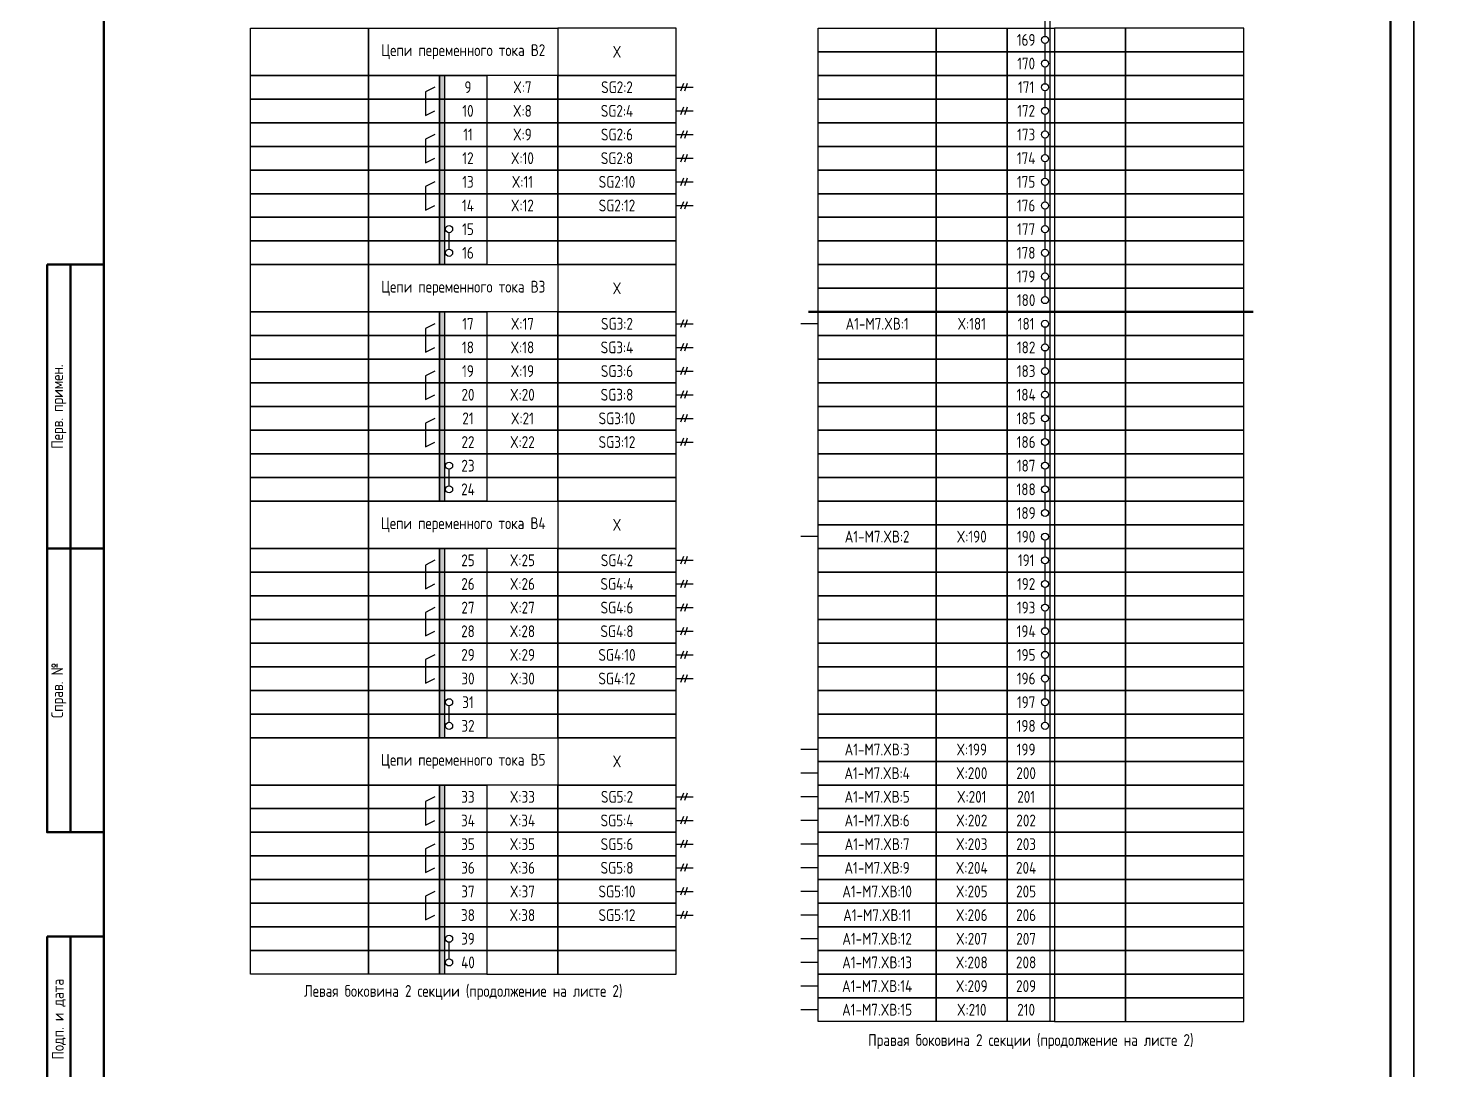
# Model space of a CAD drawing. Header units: millimetres. Extents: x -1315 to 7958, y -96 to 618.
# Drawn here: x 5884 to 6181, y 121.8 to 342.1 of the extents above; entities that cross this region are included whole.
import ezdxf

# ---------------------------------------------------------------- set-up
doc = ezdxf.new("R2010")
doc.units = ezdxf.units.MM
doc.styles.add('Gost_type_A', font='GOST_A.TTF')

# ---------------------------------------------------------------- blocks, each defined once
blk = doc.blocks.new('Штамп левый верхний')
at = {"lineweight": 50}
for points in [[(-12, 0), (-7, 0), (-7, -60), (-12, -60)], [(-7, 0), (0, 0), (0, -60), (-7, -60)], [(-12, -60), (-7, -60), (-7, -120), (-12, -120)], [(-7, -60), (0, -60), (0, -120), (-7, -120)]]:
    blk.add_lwpolyline(points, close=True, dxfattribs=at)
at = {"char_height": 2.5, "width": 60, "attachment_point": 5, "rotation": 90, "style": 'Gost_type_A'}
for s, insert in [('Перв. примен.', (-9.5, -30)), ('Справ. №', (-9.5, -90))]:
    blk.add_mtext(s, dxfattribs=dict(at, insert=insert))
blk = doc.blocks.new('Штамп левый нижний')
at = {"lineweight": 50}
for points in [[(-12, 145), (-7, 145), (-7, 110), (-12, 110)], [(-7, 145), (0, 145), (0, 110), (-7, 110)], [(-12, 110), (-7, 110), (-7, 85), (-12, 85)], [(-7, 110), (0, 110), (0, 85), (-7, 85)], [(-12, 85), (-7, 85), (-7, 60), (-12, 60)], [(-7, 85), (0, 85), (0, 60), (-7, 60)], [(-12, 60), (-7, 60), (-7, 25), (-12, 25)], [(-7, 60), (0, 60), (0, 25), (-7, 25)], [(-12, 25), (-7, 25), (-7, 0), (-12, 0)], [(-7, 25), (0, 25), (0, 0), (-7, 0)]]:
    blk.add_lwpolyline(points, close=True, dxfattribs=at)
at = {"char_height": 2.5, "attachment_point": 5, "rotation": 90, "style": 'Gost_type_A'}
for s, insert, width in [('Подп. и дата', (-9.5, 127.5), 35), ('Инв. № дубл.', (-9.5, 97.5), 25), ('Взам. инв. №', (-9.5, 72.5), 25), ('Подп. и дата', (-9.5, 42.5), 35), ('Инв. N подл.', (-9.5, 12.5), 25)]:
    blk.add_mtext(s, dxfattribs=dict(at, insert=insert, width=width))

msp = doc.modelspace()

# ---------------------------------------------------------------- hatches: boundary and pattern name
h = msp.add_hatch(color=256)
h.dxf.hatch_style = 1
h.paths.add_polyline_path([(5972, 332.07), (5971, 332.07), (5971, 292.07), (5972, 292.07)])
h = msp.add_hatch(color=256)
h.dxf.hatch_style = 1
h.paths.add_polyline_path([(5972, 282.07), (5971, 282.07), (5971, 242.07), (5972, 242.07)])
h = msp.add_hatch(color=256)
h.dxf.hatch_style = 1
h.paths.add_polyline_path([(5972, 232.07), (5971, 232.07), (5971, 192.07), (5972, 192.07)])
h = msp.add_hatch(color=256)
h.dxf.hatch_style = 1
h.paths.add_polyline_path([(5972, 182.07), (5971, 182.07), (5971, 142.07), (5972, 142.07)])

# ---------------------------------------------------------------- linework, layer by layer
for p, q in [((6100, 382.07), (6100, 132.07)), ((6099, 340.32), (6099, 343.82)), ((6099, 335.32), (6099, 338.82)), ((6099, 330.32), (6099, 333.82)), ((6022.54, 330.38), (6021.96, 328.76)), ((6023.33, 330.38), (6022.75, 328.76)), ((6021, 329.57), (6024.62, 329.57)), ((6099, 325.32), (6099, 328.82)), ((6021, 324.57), (6024.62, 324.57)), ((6022.54, 325.38), (6021.96, 323.76)), ((6023.33, 325.38), (6022.75, 323.76)), ((6099, 320.32), (6099, 323.82)), ((6021, 319.57), (6024.62, 319.57)), ((6022.54, 320.38), (6021.96, 318.76)), ((6023.33, 320.38), (6022.75, 318.76)), ((6099, 315.32), (6099, 318.82)), ((6022.54, 315.38), (6021.96, 313.76)), ((6023.33, 315.38), (6022.75, 313.76)), ((6021, 314.57), (6024.62, 314.57)), ((6099, 310.32), (6099, 313.82)), ((6021, 309.57), (6024.62, 309.57)), ((6022.54, 310.38), (6021.96, 308.76)), ((6023.33, 310.38), (6022.75, 308.76)), ((6099, 305.32), (6099, 308.82)), ((6021, 304.57), (6024.62, 304.57)), ((6022.54, 305.38), (6021.96, 303.76)), ((6023.33, 305.38), (6022.75, 303.76)), ((6099, 300.32), (6099, 303.82)), ((5973, 295.32), (5973, 298.82)), ((6099, 295.32), (6099, 298.82)), ((6099, 290.32), (6099, 293.82)), ((6099, 285.32), (6099, 288.82)), ((6021, 279.57), (6024.62, 279.57)), ((6022.54, 280.38), (6021.96, 278.76)), ((6023.33, 280.38), (6022.75, 278.76)), ((6051, 279.57), (6047.38, 279.57)), ((6099, 275.32), (6099, 278.82)), ((6021, 274.57), (6024.62, 274.57)), ((6022.54, 275.38), (6021.96, 273.76)), ((6023.33, 275.38), (6022.75, 273.76)), ((6099, 270.32), (6099, 273.82)), ((6022.54, 270.38), (6021.96, 268.76)), ((6023.33, 270.38), (6022.75, 268.76)), ((6021, 269.57), (6024.62, 269.57)), ((6099, 265.32), (6099, 268.82)), ((6021, 264.57), (6024.62, 264.57)), ((6022.54, 265.38), (6021.96, 263.76)), ((6023.33, 265.38), (6022.75, 263.76)), ((6099, 260.32), (6099, 263.82)), ((6021, 259.57), (6024.62, 259.57)), ((6022.54, 260.38), (6021.96, 258.76)), ((6023.33, 260.38), (6022.75, 258.76)), ((6099, 255.32), (6099, 258.82)), ((6021, 254.57), (6024.62, 254.57)), ((6022.54, 255.38), (6021.96, 253.76)), ((6023.33, 255.38), (6022.75, 253.76)), ((6099, 250.32), (6099, 253.82)), ((5973, 245.32), (5973, 248.82)), ((6099, 245.32), (6099, 248.82)), ((6099, 240.32), (6099, 243.82)), ((6051, 234.57), (6047.38, 234.57)), ((6099, 230.32), (6099, 233.82)), ((6021, 229.57), (6024.62, 229.57)), ((6022.54, 230.38), (6021.96, 228.76)), ((6023.33, 230.38), (6022.75, 228.76)), ((6099, 225.32), (6099, 228.82)), ((6021, 224.57), (6024.62, 224.57)), ((6022.54, 225.38), (6021.96, 223.76)), ((6023.33, 225.38), (6022.75, 223.76)), ((6099, 220.32), (6099, 223.82)), ((6022.54, 220.38), (6021.96, 218.76)), ((6023.33, 220.38), (6022.75, 218.76)), ((6021, 219.57), (6024.62, 219.57)), ((6099, 215.32), (6099, 218.82)), ((6021, 214.57), (6024.62, 214.57)), ((6022.54, 215.38), (6021.96, 213.76)), ((6023.33, 215.38), (6022.75, 213.76)), ((6099, 210.32), (6099, 213.82)), ((6021, 209.57), (6024.62, 209.57)), ((6022.54, 210.38), (6021.96, 208.76)), ((6023.33, 210.38), (6022.75, 208.76)), ((6099, 205.32), (6099, 208.82)), ((6022.54, 205.38), (6021.96, 203.76)), ((6023.33, 205.38), (6022.75, 203.76)), ((6021, 204.57), (6024.62, 204.57)), ((6099, 200.32), (6099, 203.82)), ((5973, 195.32), (5973, 198.82)), ((6099, 195.32), (6099, 198.82)), ((6051, 189.57), (6047.38, 189.57)), ((6051, 184.57), (6047.38, 184.57)), ((6021, 179.57), (6024.62, 179.57)), ((6022.54, 180.38), (6021.96, 178.76)), ((6023.33, 180.38), (6022.75, 178.76)), ((6051, 179.57), (6047.38, 179.57)), ((6022.54, 175.38), (6021.96, 173.76)), ((6023.33, 175.38), (6022.75, 173.76)), ((6021, 174.57), (6024.62, 174.57)), ((6051, 174.57), (6047.38, 174.57)), ((6021, 169.57), (6024.62, 169.57)), ((6022.54, 170.38), (6021.96, 168.76)), ((6023.33, 170.38), (6022.75, 168.76)), ((6051, 169.57), (6047.38, 169.57)), ((6021, 164.57), (6024.62, 164.57)), ((6022.54, 165.38), (6021.96, 163.76)), ((6023.33, 165.38), (6022.75, 163.76)), ((6051, 164.57), (6047.38, 164.57)), ((6022.54, 160.38), (6021.96, 158.76)), ((6023.33, 160.38), (6022.75, 158.76)), ((6021, 159.57), (6024.62, 159.57)), ((6051, 159.57), (6047.38, 159.57)), ((6021, 154.57), (6024.62, 154.57)), ((6022.54, 155.38), (6021.96, 153.76)), ((6023.33, 155.38), (6022.75, 153.76)), ((6051, 154.57), (6047.38, 154.57)), ((5973, 145.32), (5973, 148.82)), ((6051, 149.57), (6047.38, 149.57)), ((6051, 144.57), (6047.38, 144.57)), ((6051, 139.57), (6047.38, 139.57)), ((6051, 134.57), (6047.38, 134.57))]:
    msp.add_line(p, q)
at = {"lineweight": 50}
msp.add_line((6049, 282.07), (6143, 282.07), dxfattribs=at)
for points in [[(6177, 420.07), (6177, 0.07), (5880, 0.07), (5880, 420.07)], [(6474, 420.07), (6474, 0.07), (6177, 0.07), (6177, 420.07)], [(5931, 342.07), (5956, 342.07), (5956, 332.07), (5931, 332.07)], [(5956, 342.07), (5996, 342.07), (5996, 332.07), (5956, 332.07)], [(6021, 342.07), (5996, 342.07), (5996, 332.07), (6021, 332.07)], [(6051, 342.07), (6076, 342.07), (6076, 337.07), (6051, 337.07)], [(6076, 342.07), (6091, 342.07), (6091, 337.07), (6076, 337.07)], [(6091, 342.07), (6101, 342.07), (6101, 337.07), (6091, 337.07)], [(6116, 342.07), (6101, 342.07), (6101, 337.07), (6116, 337.07)], [(6141, 342.07), (6116, 342.07), (6116, 337.07), (6141, 337.07)], [(6051, 337.07), (6076, 337.07), (6076, 332.07), (6051, 332.07)], [(6076, 337.07), (6091, 337.07), (6091, 332.07), (6076, 332.07)], [(6091, 337.07), (6101, 337.07), (6101, 332.07), (6091, 332.07)], [(6116, 337.07), (6101, 337.07), (6101, 332.07), (6116, 332.07)], [(6141, 337.07), (6116, 337.07), (6116, 332.07), (6141, 332.07)], [(5931, 332.07), (5956, 332.07), (5956, 327.07), (5931, 327.07)], [(5956, 332.07), (5971, 332.07), (5971, 327.07), (5956, 327.07)], [(5971, 332.07), (5981, 332.07), (5981, 327.07), (5971, 327.07)], [(5996, 332.07), (5981, 332.07), (5981, 327.07), (5996, 327.07)], [(6021, 332.07), (5996, 332.07), (5996, 327.07), (6021, 327.07)], [(6051, 332.07), (6076, 332.07), (6076, 327.07), (6051, 327.07)], [(6076, 332.07), (6091, 332.07), (6091, 327.07), (6076, 327.07)], [(6091, 332.07), (6101, 332.07), (6101, 327.07), (6091, 327.07)], [(6116, 332.07), (6101, 332.07), (6101, 327.07), (6116, 327.07)], [(6141, 332.07), (6116, 332.07), (6116, 327.07), (6141, 327.07)], [(5931, 327.07), (5956, 327.07), (5956, 322.07), (5931, 322.07)], [(5956, 327.07), (5971, 327.07), (5971, 322.07), (5956, 322.07)], [(5971, 327.07), (5981, 327.07), (5981, 322.07), (5971, 322.07)], [(5996, 327.07), (5981, 327.07), (5981, 322.07), (5996, 322.07)], [(6021, 327.07), (5996, 327.07), (5996, 322.07), (6021, 322.07)], [(6051, 327.07), (6076, 327.07), (6076, 322.07), (6051, 322.07)], [(6076, 327.07), (6091, 327.07), (6091, 322.07), (6076, 322.07)], [(6091, 327.07), (6101, 327.07), (6101, 322.07), (6091, 322.07)], [(6116, 327.07), (6101, 327.07), (6101, 322.07), (6116, 322.07)], [(6141, 327.07), (6116, 327.07), (6116, 322.07), (6141, 322.07)], [(5931, 322.07), (5956, 322.07), (5956, 317.07), (5931, 317.07)], [(5956, 322.07), (5971, 322.07), (5971, 317.07), (5956, 317.07)], [(5971, 322.07), (5981, 322.07), (5981, 317.07), (5971, 317.07)], [(5996, 322.07), (5981, 322.07), (5981, 317.07), (5996, 317.07)], [(6021, 322.07), (5996, 322.07), (5996, 317.07), (6021, 317.07)], [(6051, 322.07), (6076, 322.07), (6076, 317.07), (6051, 317.07)], [(6076, 322.07), (6091, 322.07), (6091, 317.07), (6076, 317.07)], [(6091, 322.07), (6101, 322.07), (6101, 317.07), (6091, 317.07)], [(6116, 322.07), (6101, 322.07), (6101, 317.07), (6116, 317.07)], [(6141, 322.07), (6116, 322.07), (6116, 317.07), (6141, 317.07)], [(5931, 317.07), (5956, 317.07), (5956, 312.07), (5931, 312.07)], [(5956, 317.07), (5971, 317.07), (5971, 312.07), (5956, 312.07)], [(5971, 317.07), (5981, 317.07), (5981, 312.07), (5971, 312.07)], [(5996, 317.07), (5981, 317.07), (5981, 312.07), (5996, 312.07)], [(6021, 317.07), (5996, 317.07), (5996, 312.07), (6021, 312.07)], [(6051, 317.07), (6076, 317.07), (6076, 312.07), (6051, 312.07)], [(6076, 317.07), (6091, 317.07), (6091, 312.07), (6076, 312.07)], [(6091, 317.07), (6101, 317.07), (6101, 312.07), (6091, 312.07)], [(6116, 317.07), (6101, 317.07), (6101, 312.07), (6116, 312.07)], [(6141, 317.07), (6116, 317.07), (6116, 312.07), (6141, 312.07)], [(5931, 312.07), (5956, 312.07), (5956, 307.07), (5931, 307.07)], [(5956, 312.07), (5971, 312.07), (5971, 307.07), (5956, 307.07)], [(5971, 312.07), (5981, 312.07), (5981, 307.07), (5971, 307.07)], [(5996, 312.07), (5981, 312.07), (5981, 307.07), (5996, 307.07)], [(6021, 312.07), (5996, 312.07), (5996, 307.07), (6021, 307.07)], [(6051, 312.07), (6076, 312.07), (6076, 307.07), (6051, 307.07)], [(6076, 312.07), (6091, 312.07), (6091, 307.07), (6076, 307.07)], [(6091, 312.07), (6101, 312.07), (6101, 307.07), (6091, 307.07)], [(6116, 312.07), (6101, 312.07), (6101, 307.07), (6116, 307.07)], [(6141, 312.07), (6116, 312.07), (6116, 307.07), (6141, 307.07)], [(5931, 307.07), (5956, 307.07), (5956, 302.07), (5931, 302.07)], [(5956, 307.07), (5971, 307.07), (5971, 302.07), (5956, 302.07)], [(5971, 307.07), (5981, 307.07), (5981, 302.07), (5971, 302.07)], [(5996, 307.07), (5981, 307.07), (5981, 302.07), (5996, 302.07)], [(6021, 307.07), (5996, 307.07), (5996, 302.07), (6021, 302.07)], [(6051, 307.07), (6076, 307.07), (6076, 302.07), (6051, 302.07)], [(6076, 307.07), (6091, 307.07), (6091, 302.07), (6076, 302.07)], [(6091, 307.07), (6101, 307.07), (6101, 302.07), (6091, 302.07)], [(6116, 307.07), (6101, 307.07), (6101, 302.07), (6116, 302.07)], [(6141, 307.07), (6116, 307.07), (6116, 302.07), (6141, 302.07)], [(5931, 302.07), (5956, 302.07), (5956, 297.07), (5931, 297.07)], [(5956, 302.07), (5971, 302.07), (5971, 297.07), (5956, 297.07)], [(5971, 302.07), (5981, 302.07), (5981, 297.07), (5971, 297.07)], [(5996, 302.07), (5981, 302.07), (5981, 297.07), (5996, 297.07)], [(6021, 302.07), (5996, 302.07), (5996, 297.07), (6021, 297.07)], [(6051, 302.07), (6076, 302.07), (6076, 297.07), (6051, 297.07)], [(6076, 302.07), (6091, 302.07), (6091, 297.07), (6076, 297.07)], [(6091, 302.07), (6101, 302.07), (6101, 297.07), (6091, 297.07)], [(6116, 302.07), (6101, 302.07), (6101, 297.07), (6116, 297.07)], [(6141, 302.07), (6116, 302.07), (6116, 297.07), (6141, 297.07)], [(5931, 297.07), (5956, 297.07), (5956, 292.07), (5931, 292.07)], [(5956, 297.07), (5971, 297.07), (5971, 292.07), (5956, 292.07)], [(5971, 297.07), (5981, 297.07), (5981, 292.07), (5971, 292.07)], [(5996, 297.07), (5981, 297.07), (5981, 292.07), (5996, 292.07)], [(6021, 297.07), (5996, 297.07), (5996, 292.07), (6021, 292.07)], [(6051, 297.07), (6076, 297.07), (6076, 292.07), (6051, 292.07)], [(6076, 297.07), (6091, 297.07), (6091, 292.07), (6076, 292.07)], [(6091, 297.07), (6101, 297.07), (6101, 292.07), (6091, 292.07)], [(6116, 297.07), (6101, 297.07), (6101, 292.07), (6116, 292.07)], [(6141, 297.07), (6116, 297.07), (6116, 292.07), (6141, 292.07)], [(5931, 292.07), (5956, 292.07), (5956, 282.07), (5931, 282.07)], [(5956, 292.07), (5996, 292.07), (5996, 282.07), (5956, 282.07)], [(6021, 292.07), (5996, 292.07), (5996, 282.07), (6021, 282.07)], [(6051, 292.07), (6076, 292.07), (6076, 287.07), (6051, 287.07)], [(6076, 292.07), (6091, 292.07), (6091, 287.07), (6076, 287.07)], [(6091, 292.07), (6101, 292.07), (6101, 287.07), (6091, 287.07)], [(6116, 292.07), (6101, 292.07), (6101, 287.07), (6116, 287.07)], [(6141, 292.07), (6116, 292.07), (6116, 287.07), (6141, 287.07)], [(6051, 287.07), (6076, 287.07), (6076, 282.07), (6051, 282.07)], [(6076, 287.07), (6091, 287.07), (6091, 282.07), (6076, 282.07)], [(6091, 287.07), (6101, 287.07), (6101, 282.07), (6091, 282.07)], [(6116, 287.07), (6101, 287.07), (6101, 282.07), (6116, 282.07)], [(6141, 287.07), (6116, 287.07), (6116, 282.07), (6141, 282.07)], [(5931, 282.07), (5956, 282.07), (5956, 277.07), (5931, 277.07)], [(5956, 282.07), (5971, 282.07), (5971, 277.07), (5956, 277.07)], [(5971, 282.07), (5981, 282.07), (5981, 277.07), (5971, 277.07)], [(5996, 282.07), (5981, 282.07), (5981, 277.07), (5996, 277.07)], [(6021, 282.07), (5996, 282.07), (5996, 277.07), (6021, 277.07)], [(6051, 282.07), (6076, 282.07), (6076, 277.07), (6051, 277.07)], [(6076, 282.07), (6091, 282.07), (6091, 277.07), (6076, 277.07)], [(6091, 282.07), (6101, 282.07), (6101, 277.07), (6091, 277.07)], [(6116, 282.07), (6101, 282.07), (6101, 277.07), (6116, 277.07)], [(6141, 282.07), (6116, 282.07), (6116, 277.07), (6141, 277.07)], [(5931, 277.07), (5956, 277.07), (5956, 272.07), (5931, 272.07)], [(5956, 277.07), (5971, 277.07), (5971, 272.07), (5956, 272.07)], [(5971, 277.07), (5981, 277.07), (5981, 272.07), (5971, 272.07)], [(5996, 277.07), (5981, 277.07), (5981, 272.07), (5996, 272.07)], [(6021, 277.07), (5996, 277.07), (5996, 272.07), (6021, 272.07)], [(6051, 277.07), (6076, 277.07), (6076, 272.07), (6051, 272.07)], [(6076, 277.07), (6091, 277.07), (6091, 272.07), (6076, 272.07)], [(6091, 277.07), (6101, 277.07), (6101, 272.07), (6091, 272.07)], [(6116, 277.07), (6101, 277.07), (6101, 272.07), (6116, 272.07)], [(6141, 277.07), (6116, 277.07), (6116, 272.07), (6141, 272.07)], [(5931, 272.07), (5956, 272.07), (5956, 267.07), (5931, 267.07)], [(5956, 272.07), (5971, 272.07), (5971, 267.07), (5956, 267.07)], [(5971, 272.07), (5981, 272.07), (5981, 267.07), (5971, 267.07)], [(5996, 272.07), (5981, 272.07), (5981, 267.07), (5996, 267.07)], [(6021, 272.07), (5996, 272.07), (5996, 267.07), (6021, 267.07)], [(6051, 272.07), (6076, 272.07), (6076, 267.07), (6051, 267.07)], [(6076, 272.07), (6091, 272.07), (6091, 267.07), (6076, 267.07)], [(6091, 272.07), (6101, 272.07), (6101, 267.07), (6091, 267.07)], [(6116, 272.07), (6101, 272.07), (6101, 267.07), (6116, 267.07)], [(6141, 272.07), (6116, 272.07), (6116, 267.07), (6141, 267.07)], [(5931, 267.07), (5956, 267.07), (5956, 262.07), (5931, 262.07)], [(5956, 267.07), (5971, 267.07), (5971, 262.07), (5956, 262.07)], [(5971, 267.07), (5981, 267.07), (5981, 262.07), (5971, 262.07)], [(5996, 267.07), (5981, 267.07), (5981, 262.07), (5996, 262.07)], [(6021, 267.07), (5996, 267.07), (5996, 262.07), (6021, 262.07)], [(6051, 267.07), (6076, 267.07), (6076, 262.07), (6051, 262.07)], [(6076, 267.07), (6091, 267.07), (6091, 262.07), (6076, 262.07)], [(6091, 267.07), (6101, 267.07), (6101, 262.07), (6091, 262.07)], [(6116, 267.07), (6101, 267.07), (6101, 262.07), (6116, 262.07)], [(6141, 267.07), (6116, 267.07), (6116, 262.07), (6141, 262.07)], [(5931, 262.07), (5956, 262.07), (5956, 257.07), (5931, 257.07)], [(5956, 262.07), (5971, 262.07), (5971, 257.07), (5956, 257.07)], [(5971, 262.07), (5981, 262.07), (5981, 257.07), (5971, 257.07)], [(5996, 262.07), (5981, 262.07), (5981, 257.07), (5996, 257.07)], [(6021, 262.07), (5996, 262.07), (5996, 257.07), (6021, 257.07)], [(6051, 262.07), (6076, 262.07), (6076, 257.07), (6051, 257.07)], [(6076, 262.07), (6091, 262.07), (6091, 257.07), (6076, 257.07)], [(6091, 262.07), (6101, 262.07), (6101, 257.07), (6091, 257.07)], [(6116, 262.07), (6101, 262.07), (6101, 257.07), (6116, 257.07)], [(6141, 262.07), (6116, 262.07), (6116, 257.07), (6141, 257.07)], [(5931, 257.07), (5956, 257.07), (5956, 252.07), (5931, 252.07)], [(5956, 257.07), (5971, 257.07), (5971, 252.07), (5956, 252.07)], [(5971, 257.07), (5981, 257.07), (5981, 252.07), (5971, 252.07)], [(5996, 257.07), (5981, 257.07), (5981, 252.07), (5996, 252.07)], [(6021, 257.07), (5996, 257.07), (5996, 252.07), (6021, 252.07)], [(6051, 257.07), (6076, 257.07), (6076, 252.07), (6051, 252.07)], [(6076, 257.07), (6091, 257.07), (6091, 252.07), (6076, 252.07)], [(6091, 257.07), (6101, 257.07), (6101, 252.07), (6091, 252.07)], [(6116, 257.07), (6101, 257.07), (6101, 252.07), (6116, 252.07)], [(6141, 257.07), (6116, 257.07), (6116, 252.07), (6141, 252.07)], [(5931, 252.07), (5956, 252.07), (5956, 247.07), (5931, 247.07)], [(5956, 252.07), (5971, 252.07), (5971, 247.07), (5956, 247.07)], [(5971, 252.07), (5981, 252.07), (5981, 247.07), (5971, 247.07)], [(5996, 252.07), (5981, 252.07), (5981, 247.07), (5996, 247.07)], [(6021, 252.07), (5996, 252.07), (5996, 247.07), (6021, 247.07)], [(6051, 252.07), (6076, 252.07), (6076, 247.07), (6051, 247.07)], [(6076, 252.07), (6091, 252.07), (6091, 247.07), (6076, 247.07)], [(6091, 252.07), (6101, 252.07), (6101, 247.07), (6091, 247.07)], [(6116, 252.07), (6101, 252.07), (6101, 247.07), (6116, 247.07)], [(6141, 252.07), (6116, 252.07), (6116, 247.07), (6141, 247.07)], [(5931, 247.07), (5956, 247.07), (5956, 242.07), (5931, 242.07)], [(5956, 247.07), (5971, 247.07), (5971, 242.07), (5956, 242.07)], [(5971, 247.07), (5981, 247.07), (5981, 242.07), (5971, 242.07)], [(5996, 247.07), (5981, 247.07), (5981, 242.07), (5996, 242.07)], [(6021, 247.07), (5996, 247.07), (5996, 242.07), (6021, 242.07)], [(6051, 247.07), (6076, 247.07), (6076, 242.07), (6051, 242.07)], [(6076, 247.07), (6091, 247.07), (6091, 242.07), (6076, 242.07)], [(6091, 247.07), (6101, 247.07), (6101, 242.07), (6091, 242.07)], [(6116, 247.07), (6101, 247.07), (6101, 242.07), (6116, 242.07)], [(6141, 247.07), (6116, 247.07), (6116, 242.07), (6141, 242.07)], [(5931, 242.07), (5956, 242.07), (5956, 232.07), (5931, 232.07)], [(5956, 242.07), (5996, 242.07), (5996, 232.07), (5956, 232.07)], [(6021, 242.07), (5996, 242.07), (5996, 232.07), (6021, 232.07)], [(6051, 242.07), (6076, 242.07), (6076, 237.07), (6051, 237.07)], [(6076, 242.07), (6091, 242.07), (6091, 237.07), (6076, 237.07)], [(6091, 242.07), (6101, 242.07), (6101, 237.07), (6091, 237.07)], [(6116, 242.07), (6101, 242.07), (6101, 237.07), (6116, 237.07)], [(6141, 242.07), (6116, 242.07), (6116, 237.07), (6141, 237.07)], [(6051, 237.07), (6076, 237.07), (6076, 232.07), (6051, 232.07)], [(6076, 237.07), (6091, 237.07), (6091, 232.07), (6076, 232.07)], [(6091, 237.07), (6101, 237.07), (6101, 232.07), (6091, 232.07)], [(6116, 237.07), (6101, 237.07), (6101, 232.07), (6116, 232.07)], [(6141, 237.07), (6116, 237.07), (6116, 232.07), (6141, 232.07)], [(5931, 232.07), (5956, 232.07), (5956, 227.07), (5931, 227.07)], [(5956, 232.07), (5971, 232.07), (5971, 227.07), (5956, 227.07)], [(5971, 232.07), (5981, 232.07), (5981, 227.07), (5971, 227.07)], [(5996, 232.07), (5981, 232.07), (5981, 227.07), (5996, 227.07)], [(6021, 232.07), (5996, 232.07), (5996, 227.07), (6021, 227.07)], [(6051, 232.07), (6076, 232.07), (6076, 227.07), (6051, 227.07)], [(6076, 232.07), (6091, 232.07), (6091, 227.07), (6076, 227.07)], [(6091, 232.07), (6101, 232.07), (6101, 227.07), (6091, 227.07)], [(6116, 232.07), (6101, 232.07), (6101, 227.07), (6116, 227.07)], [(6141, 232.07), (6116, 232.07), (6116, 227.07), (6141, 227.07)], [(5931, 227.07), (5956, 227.07), (5956, 222.07), (5931, 222.07)], [(5956, 227.07), (5971, 227.07), (5971, 222.07), (5956, 222.07)], [(5971, 227.07), (5981, 227.07), (5981, 222.07), (5971, 222.07)], [(5996, 227.07), (5981, 227.07), (5981, 222.07), (5996, 222.07)], [(6021, 227.07), (5996, 227.07), (5996, 222.07), (6021, 222.07)], [(6051, 227.07), (6076, 227.07), (6076, 222.07), (6051, 222.07)], [(6076, 227.07), (6091, 227.07), (6091, 222.07), (6076, 222.07)], [(6091, 227.07), (6101, 227.07), (6101, 222.07), (6091, 222.07)], [(6116, 227.07), (6101, 227.07), (6101, 222.07), (6116, 222.07)], [(6141, 227.07), (6116, 227.07), (6116, 222.07), (6141, 222.07)], [(5931, 222.07), (5956, 222.07), (5956, 217.07), (5931, 217.07)], [(5956, 222.07), (5971, 222.07), (5971, 217.07), (5956, 217.07)], [(5971, 222.07), (5981, 222.07), (5981, 217.07), (5971, 217.07)], [(5996, 222.07), (5981, 222.07), (5981, 217.07), (5996, 217.07)], [(6021, 222.07), (5996, 222.07), (5996, 217.07), (6021, 217.07)], [(6051, 222.07), (6076, 222.07), (6076, 217.07), (6051, 217.07)], [(6076, 222.07), (6091, 222.07), (6091, 217.07), (6076, 217.07)], [(6091, 222.07), (6101, 222.07), (6101, 217.07), (6091, 217.07)], [(6116, 222.07), (6101, 222.07), (6101, 217.07), (6116, 217.07)], [(6141, 222.07), (6116, 222.07), (6116, 217.07), (6141, 217.07)], [(5931, 217.07), (5956, 217.07), (5956, 212.07), (5931, 212.07)], [(5956, 217.07), (5971, 217.07), (5971, 212.07), (5956, 212.07)], [(5971, 217.07), (5981, 217.07), (5981, 212.07), (5971, 212.07)], [(5996, 217.07), (5981, 217.07), (5981, 212.07), (5996, 212.07)], [(6021, 217.07), (5996, 217.07), (5996, 212.07), (6021, 212.07)], [(6051, 217.07), (6076, 217.07), (6076, 212.07), (6051, 212.07)], [(6076, 217.07), (6091, 217.07), (6091, 212.07), (6076, 212.07)], [(6091, 217.07), (6101, 217.07), (6101, 212.07), (6091, 212.07)], [(6116, 217.07), (6101, 217.07), (6101, 212.07), (6116, 212.07)], [(6141, 217.07), (6116, 217.07), (6116, 212.07), (6141, 212.07)], [(5931, 212.07), (5956, 212.07), (5956, 207.07), (5931, 207.07)], [(5956, 212.07), (5971, 212.07), (5971, 207.07), (5956, 207.07)], [(5971, 212.07), (5981, 212.07), (5981, 207.07), (5971, 207.07)], [(5996, 212.07), (5981, 212.07), (5981, 207.07), (5996, 207.07)], [(6021, 212.07), (5996, 212.07), (5996, 207.07), (6021, 207.07)], [(6051, 212.07), (6076, 212.07), (6076, 207.07), (6051, 207.07)], [(6076, 212.07), (6091, 212.07), (6091, 207.07), (6076, 207.07)], [(6091, 212.07), (6101, 212.07), (6101, 207.07), (6091, 207.07)], [(6116, 212.07), (6101, 212.07), (6101, 207.07), (6116, 207.07)], [(6141, 212.07), (6116, 212.07), (6116, 207.07), (6141, 207.07)], [(5931, 207.07), (5956, 207.07), (5956, 202.07), (5931, 202.07)], [(5956, 207.07), (5971, 207.07), (5971, 202.07), (5956, 202.07)], [(5971, 207.07), (5981, 207.07), (5981, 202.07), (5971, 202.07)], [(5996, 207.07), (5981, 207.07), (5981, 202.07), (5996, 202.07)], [(6021, 207.07), (5996, 207.07), (5996, 202.07), (6021, 202.07)], [(6051, 207.07), (6076, 207.07), (6076, 202.07), (6051, 202.07)], [(6076, 207.07), (6091, 207.07), (6091, 202.07), (6076, 202.07)], [(6091, 207.07), (6101, 207.07), (6101, 202.07), (6091, 202.07)], [(6116, 207.07), (6101, 207.07), (6101, 202.07), (6116, 202.07)], [(6141, 207.07), (6116, 207.07), (6116, 202.07), (6141, 202.07)], [(5931, 202.07), (5956, 202.07), (5956, 197.07), (5931, 197.07)], [(5956, 202.07), (5971, 202.07), (5971, 197.07), (5956, 197.07)], [(5971, 202.07), (5981, 202.07), (5981, 197.07), (5971, 197.07)], [(5996, 202.07), (5981, 202.07), (5981, 197.07), (5996, 197.07)], [(6021, 202.07), (5996, 202.07), (5996, 197.07), (6021, 197.07)], [(6051, 202.07), (6076, 202.07), (6076, 197.07), (6051, 197.07)], [(6076, 202.07), (6091, 202.07), (6091, 197.07), (6076, 197.07)], [(6091, 202.07), (6101, 202.07), (6101, 197.07), (6091, 197.07)], [(6116, 202.07), (6101, 202.07), (6101, 197.07), (6116, 197.07)], [(6141, 202.07), (6116, 202.07), (6116, 197.07), (6141, 197.07)], [(5931, 197.07), (5956, 197.07), (5956, 192.07), (5931, 192.07)], [(5956, 197.07), (5971, 197.07), (5971, 192.07), (5956, 192.07)], [(5971, 197.07), (5981, 197.07), (5981, 192.07), (5971, 192.07)], [(5996, 197.07), (5981, 197.07), (5981, 192.07), (5996, 192.07)], [(6021, 197.07), (5996, 197.07), (5996, 192.07), (6021, 192.07)], [(6051, 197.07), (6076, 197.07), (6076, 192.07), (6051, 192.07)], [(6076, 197.07), (6091, 197.07), (6091, 192.07), (6076, 192.07)], [(6091, 197.07), (6101, 197.07), (6101, 192.07), (6091, 192.07)], [(6116, 197.07), (6101, 197.07), (6101, 192.07), (6116, 192.07)], [(6141, 197.07), (6116, 197.07), (6116, 192.07), (6141, 192.07)], [(5931, 192.07), (5956, 192.07), (5956, 182.07), (5931, 182.07)], [(5956, 192.07), (5996, 192.07), (5996, 182.07), (5956, 182.07)], [(6021, 192.07), (5996, 192.07), (5996, 182.07), (6021, 182.07)], [(6051, 192.07), (6076, 192.07), (6076, 187.07), (6051, 187.07)], [(6076, 192.07), (6091, 192.07), (6091, 187.07), (6076, 187.07)], [(6091, 192.07), (6101, 192.07), (6101, 187.07), (6091, 187.07)], [(6116, 192.07), (6101, 192.07), (6101, 187.07), (6116, 187.07)], [(6141, 192.07), (6116, 192.07), (6116, 187.07), (6141, 187.07)], [(6051, 187.07), (6076, 187.07), (6076, 182.07), (6051, 182.07)], [(6076, 187.07), (6091, 187.07), (6091, 182.07), (6076, 182.07)], [(6091, 187.07), (6101, 187.07), (6101, 182.07), (6091, 182.07)], [(6116, 187.07), (6101, 187.07), (6101, 182.07), (6116, 182.07)], [(6141, 187.07), (6116, 187.07), (6116, 182.07), (6141, 182.07)], [(5931, 182.07), (5956, 182.07), (5956, 177.07), (5931, 177.07)], [(5956, 182.07), (5971, 182.07), (5971, 177.07), (5956, 177.07)], [(5971, 182.07), (5981, 182.07), (5981, 177.07), (5971, 177.07)], [(5996, 182.07), (5981, 182.07), (5981, 177.07), (5996, 177.07)], [(6021, 182.07), (5996, 182.07), (5996, 177.07), (6021, 177.07)], [(6051, 182.07), (6076, 182.07), (6076, 177.07), (6051, 177.07)], [(6076, 182.07), (6091, 182.07), (6091, 177.07), (6076, 177.07)], [(6091, 182.07), (6101, 182.07), (6101, 177.07), (6091, 177.07)], [(6116, 182.07), (6101, 182.07), (6101, 177.07), (6116, 177.07)], [(6141, 182.07), (6116, 182.07), (6116, 177.07), (6141, 177.07)], [(5931, 177.07), (5956, 177.07), (5956, 172.07), (5931, 172.07)], [(5956, 177.07), (5971, 177.07), (5971, 172.07), (5956, 172.07)], [(5971, 177.07), (5981, 177.07), (5981, 172.07), (5971, 172.07)], [(5996, 177.07), (5981, 177.07), (5981, 172.07), (5996, 172.07)], [(6021, 177.07), (5996, 177.07), (5996, 172.07), (6021, 172.07)], [(6051, 177.07), (6076, 177.07), (6076, 172.07), (6051, 172.07)], [(6076, 177.07), (6091, 177.07), (6091, 172.07), (6076, 172.07)], [(6091, 177.07), (6101, 177.07), (6101, 172.07), (6091, 172.07)], [(6116, 177.07), (6101, 177.07), (6101, 172.07), (6116, 172.07)], [(6141, 177.07), (6116, 177.07), (6116, 172.07), (6141, 172.07)], [(5931, 172.07), (5956, 172.07), (5956, 167.07), (5931, 167.07)], [(5956, 172.07), (5971, 172.07), (5971, 167.07), (5956, 167.07)], [(5971, 172.07), (5981, 172.07), (5981, 167.07), (5971, 167.07)], [(5996, 172.07), (5981, 172.07), (5981, 167.07), (5996, 167.07)], [(6021, 172.07), (5996, 172.07), (5996, 167.07), (6021, 167.07)], [(6051, 172.07), (6076, 172.07), (6076, 167.07), (6051, 167.07)], [(6076, 172.07), (6091, 172.07), (6091, 167.07), (6076, 167.07)], [(6091, 172.07), (6101, 172.07), (6101, 167.07), (6091, 167.07)], [(6116, 172.07), (6101, 172.07), (6101, 167.07), (6116, 167.07)], [(6141, 172.07), (6116, 172.07), (6116, 167.07), (6141, 167.07)], [(5931, 167.07), (5956, 167.07), (5956, 162.07), (5931, 162.07)], [(5956, 167.07), (5971, 167.07), (5971, 162.07), (5956, 162.07)], [(5971, 167.07), (5981, 167.07), (5981, 162.07), (5971, 162.07)], [(5996, 167.07), (5981, 167.07), (5981, 162.07), (5996, 162.07)], [(6021, 167.07), (5996, 167.07), (5996, 162.07), (6021, 162.07)], [(6051, 167.07), (6076, 167.07), (6076, 162.07), (6051, 162.07)], [(6076, 167.07), (6091, 167.07), (6091, 162.07), (6076, 162.07)], [(6091, 167.07), (6101, 167.07), (6101, 162.07), (6091, 162.07)], [(6116, 167.07), (6101, 167.07), (6101, 162.07), (6116, 162.07)], [(6141, 167.07), (6116, 167.07), (6116, 162.07), (6141, 162.07)], [(5931, 162.07), (5956, 162.07), (5956, 157.07), (5931, 157.07)], [(5956, 162.07), (5971, 162.07), (5971, 157.07), (5956, 157.07)], [(5971, 162.07), (5981, 162.07), (5981, 157.07), (5971, 157.07)], [(5996, 162.07), (5981, 162.07), (5981, 157.07), (5996, 157.07)], [(6021, 162.07), (5996, 162.07), (5996, 157.07), (6021, 157.07)], [(6051, 162.07), (6076, 162.07), (6076, 157.07), (6051, 157.07)], [(6076, 162.07), (6091, 162.07), (6091, 157.07), (6076, 157.07)], [(6091, 162.07), (6101, 162.07), (6101, 157.07), (6091, 157.07)], [(6116, 162.07), (6101, 162.07), (6101, 157.07), (6116, 157.07)], [(6141, 162.07), (6116, 162.07), (6116, 157.07), (6141, 157.07)], [(5931, 157.07), (5956, 157.07), (5956, 152.07), (5931, 152.07)], [(5956, 157.07), (5971, 157.07), (5971, 152.07), (5956, 152.07)], [(5971, 157.07), (5981, 157.07), (5981, 152.07), (5971, 152.07)], [(5996, 157.07), (5981, 157.07), (5981, 152.07), (5996, 152.07)], [(6021, 157.07), (5996, 157.07), (5996, 152.07), (6021, 152.07)], [(6051, 157.07), (6076, 157.07), (6076, 152.07), (6051, 152.07)], [(6076, 157.07), (6091, 157.07), (6091, 152.07), (6076, 152.07)], [(6091, 157.07), (6101, 157.07), (6101, 152.07), (6091, 152.07)], [(6116, 157.07), (6101, 157.07), (6101, 152.07), (6116, 152.07)], [(6141, 157.07), (6116, 157.07), (6116, 152.07), (6141, 152.07)], [(5931, 152.07), (5956, 152.07), (5956, 147.07), (5931, 147.07)], [(5956, 152.07), (5971, 152.07), (5971, 147.07), (5956, 147.07)], [(5971, 152.07), (5981, 152.07), (5981, 147.07), (5971, 147.07)], [(5996, 152.07), (5981, 152.07), (5981, 147.07), (5996, 147.07)], [(6021, 152.07), (5996, 152.07), (5996, 147.07), (6021, 147.07)], [(6051, 152.07), (6076, 152.07), (6076, 147.07), (6051, 147.07)], [(6076, 152.07), (6091, 152.07), (6091, 147.07), (6076, 147.07)], [(6091, 152.07), (6101, 152.07), (6101, 147.07), (6091, 147.07)], [(6116, 152.07), (6101, 152.07), (6101, 147.07), (6116, 147.07)], [(6141, 152.07), (6116, 152.07), (6116, 147.07), (6141, 147.07)], [(5931, 147.07), (5956, 147.07), (5956, 142.07), (5931, 142.07)], [(5956, 147.07), (5971, 147.07), (5971, 142.07), (5956, 142.07)], [(5971, 147.07), (5981, 147.07), (5981, 142.07), (5971, 142.07)], [(5996, 147.07), (5981, 147.07), (5981, 142.07), (5996, 142.07)], [(6021, 147.07), (5996, 147.07), (5996, 142.07), (6021, 142.07)], [(6051, 147.07), (6076, 147.07), (6076, 142.07), (6051, 142.07)], [(6076, 147.07), (6091, 147.07), (6091, 142.07), (6076, 142.07)], [(6091, 147.07), (6101, 147.07), (6101, 142.07), (6091, 142.07)], [(6116, 147.07), (6101, 147.07), (6101, 142.07), (6116, 142.07)], [(6141, 147.07), (6116, 147.07), (6116, 142.07), (6141, 142.07)], [(6051, 142.07), (6076, 142.07), (6076, 137.07), (6051, 137.07)], [(6076, 142.07), (6091, 142.07), (6091, 137.07), (6076, 137.07)], [(6091, 142.07), (6101, 142.07), (6101, 137.07), (6091, 137.07)], [(6116, 142.07), (6101, 142.07), (6101, 137.07), (6116, 137.07)], [(6141, 142.07), (6116, 142.07), (6116, 137.07), (6141, 137.07)], [(6051, 137.07), (6076, 137.07), (6076, 132.07), (6051, 132.07)], [(6076, 137.07), (6091, 137.07), (6091, 132.07), (6076, 132.07)], [(6091, 137.07), (6101, 137.07), (6101, 132.07), (6091, 132.07)], [(6116, 137.07), (6101, 137.07), (6101, 132.07), (6116, 132.07)], [(6141, 137.07), (6116, 137.07), (6116, 132.07), (6141, 132.07)]]:
    msp.add_lwpolyline(points, close=True)
msp.add_lwpolyline([(6172, 415.07), (6172, 5.07), (5900, 5.07), (5900, 415.07)], close=True, dxfattribs=at)
for points in [[(5971, 292.07), (5971, 332.07), (5972, 332.07), (5972, 292.07)], [(5970, 329.57), (5968, 328.57), (5968, 323.57), (5970, 324.57)], [(5970, 319.57), (5968, 318.57), (5968, 313.57), (5970, 314.57)], [(5970, 309.57), (5968, 308.57), (5968, 303.57), (5970, 304.57)], [(5970, 279.57), (5968, 278.57), (5968, 273.57), (5970, 274.57)], [(5971, 242.07), (5971, 282.07), (5972, 282.07), (5972, 242.07)], [(5970, 269.57), (5968, 268.57), (5968, 263.57), (5970, 264.57)], [(5970, 259.57), (5968, 258.57), (5968, 253.57), (5970, 254.57)], [(5971, 192.07), (5971, 232.07), (5972, 232.07), (5972, 192.07)], [(5970, 229.57), (5968, 228.57), (5968, 223.57), (5970, 224.57)], [(5970, 219.57), (5968, 218.57), (5968, 213.57), (5970, 214.57)], [(5970, 209.57), (5968, 208.57), (5968, 203.57), (5970, 204.57)], [(5971, 142.07), (5971, 182.07), (5972, 182.07), (5972, 142.07)], [(5970, 179.57), (5968, 178.57), (5968, 173.57), (5970, 174.57)], [(5970, 169.57), (5968, 168.57), (5968, 163.57), (5970, 164.57)], [(5970, 159.57), (5968, 158.57), (5968, 153.57), (5970, 154.57)]]:
    msp.add_lwpolyline(points)
for centre in [(6099, 339.57), (6099, 334.57), (6099, 329.57), (6099, 324.57), (6099, 319.57), (6099, 314.57), (6099, 309.57), (6099, 304.57), (5973, 299.57), (6099, 299.57), (5973, 294.57), (6099, 294.57), (6099, 289.57), (6099, 284.57), (6099, 279.57), (6099, 274.57), (6099, 269.57), (6099, 264.57), (6099, 259.57), (6099, 254.57), (5973, 249.57), (6099, 249.57), (5973, 244.57), (6099, 244.57), (6099, 239.57), (6099, 234.57), (6099, 229.57), (6099, 224.57), (6099, 219.57), (6099, 214.57), (6099, 209.57), (6099, 204.57), (5973, 199.57), (6099, 199.57), (5973, 194.57), (6099, 194.57), (5973, 149.57), (5973, 144.57)]:
    msp.add_circle(centre, 0.75)

# ---------------------------------------------------------------- block references
for name, p in [('Штамп левый верхний', (5900, 292.07)), ('Штамп левый нижний', (5900, 5.07))]:
    msp.add_blockref(name, p)

# ---------------------------------------------------------------- texts
at = {"char_height": 2.5, "attachment_point": 5, "style": 'Gost_type_A'}
for s, insert, width in [('Цепи переменного тока В2', (5976, 337.07), 40), ('X', (6008.5, 337.07), 25), ('SG2:2', (6008.5, 329.57), 25), ('SG2:4', (6008.5, 324.57), 25), ('SG2:6', (6008.5, 319.57), 25), ('SG2:8', (6008.5, 314.57), 25), ('SG2:10', (6008.5, 309.57), 25), ('SG2:12', (6008.5, 304.57), 25), ('Цепи переменного тока В3', (5976, 287.07), 40), ('X', (6008.5, 287.07), 25), ('SG3:2', (6008.5, 279.57), 25), ('A1-M7.XВ:1', (6063.5, 279.57), 25), ('SG3:4', (6008.5, 274.57), 25), ('SG3:6', (6008.5, 269.57), 25), ('SG3:8', (6008.5, 264.57), 25), ('SG3:10', (6008.5, 259.57), 25), ('SG3:12', (6008.5, 254.57), 25), ('Цепи переменного тока В4', (5976, 237.07), 40), ('X', (6008.5, 237.07), 25), ('A1-M7.XВ:2', (6063.5, 234.57), 25), ('SG4:2', (6008.5, 229.57), 25), ('SG4:4', (6008.5, 224.57), 25), ('SG4:6', (6008.5, 219.57), 25), ('SG4:8', (6008.5, 214.57), 25), ('SG4:10', (6008.5, 209.57), 25), ('SG4:12', (6008.5, 204.57), 25), ('A1-M7.XВ:3', (6063.5, 189.57), 25), ('Цепи переменного тока В5', (5976, 187.07), 40), ('X', (6008.5, 187.07), 25), ('A1-M7.XВ:4', (6063.5, 184.57), 25), ('SG5:2', (6008.5, 179.57), 25), ('A1-M7.XВ:5', (6063.5, 179.57), 25), ('SG5:4', (6008.5, 174.57), 25), ('A1-M7.XВ:6', (6063.5, 174.57), 25), ('SG5:6', (6008.5, 169.57), 25), ('A1-M7.XВ:7', (6063.5, 169.57), 25), ('SG5:8', (6008.5, 164.57), 25), ('A1-M7.XВ:9', (6063.5, 164.57), 25), ('SG5:10', (6008.5, 159.57), 25), ('A1-M7.XВ:10', (6063.5, 159.57), 25), ('SG5:12', (6008.5, 154.57), 25), ('A1-M7.XВ:11', (6063.5, 154.57), 25), ('A1-M7.XВ:12', (6063.5, 149.57), 25), ('A1-M7.XВ:13', (6063.5, 144.57), 25), ('Левая боковина 2 секции (продолжение на листе 2)', (5976, 138.2), 90), ('A1-M7.XВ:14', (6063.5, 139.57), 25), ('A1-M7.XВ:15', (6063.5, 134.57), 25), ('Правая боковина 2 секции (продолжение на листе 2)', (6096, 127.82), 90)]:
    msp.add_mtext(s, dxfattribs=dict(at, insert=insert, width=width))
at = {"ltscale": 10, "char_height": 2.5, "attachment_point": 5, "style": 'Gost_type_A'}
for s, insert, width in [('169', (6095, 339.57), 8), ('170', (6095, 334.57), 8), ('9', (5977, 329.57), 8), ('X:7', (5988.5, 329.57), 15), ('171', (6095, 329.57), 8), ('10', (5977, 324.57), 8), ('X:8', (5988.5, 324.57), 15), ('172', (6095, 324.57), 8), ('11', (5977, 319.57), 8), ('X:9', (5988.5, 319.57), 15), ('173', (6095, 319.57), 8), ('12', (5977, 314.57), 8), ('X:10', (5988.5, 314.57), 15), ('174', (6095, 314.57), 8), ('13', (5977, 309.57), 8), ('X:11', (5988.5, 309.57), 15), ('175', (6095, 309.57), 8), ('14', (5977, 304.57), 8), ('X:12', (5988.5, 304.57), 15), ('176', (6095, 304.57), 8), ('15', (5977, 299.57), 8), ('177', (6095, 299.57), 8), ('16', (5977, 294.57), 8), ('178', (6095, 294.57), 8), ('179', (6095, 289.57), 8), ('180', (6095, 284.57), 8), ('17', (5977, 279.57), 8), ('X:17', (5988.5, 279.57), 15), ('X:181', (6083.5, 279.57), 15), ('181', (6095, 279.57), 8), ('18', (5977, 274.57), 8), ('X:18', (5988.5, 274.57), 15), ('182', (6095, 274.57), 8), ('19', (5977, 269.57), 8), ('X:19', (5988.5, 269.57), 15), ('183', (6095, 269.57), 8), ('20', (5977, 264.57), 8), ('X:20', (5988.5, 264.57), 15), ('184', (6095, 264.57), 8), ('21', (5977, 259.57), 8), ('X:21', (5988.5, 259.57), 15), ('185', (6095, 259.57), 8), ('22', (5977, 254.57), 8), ('X:22', (5988.5, 254.57), 15), ('186', (6095, 254.57), 8), ('23', (5977, 249.57), 8), ('187', (6095, 249.57), 8), ('24', (5977, 244.57), 8), ('188', (6095, 244.57), 8), ('189', (6095, 239.57), 8), ('X:190', (6083.5, 234.57), 15), ('190', (6095, 234.57), 8), ('25', (5977, 229.57), 8), ('X:25', (5988.5, 229.57), 15), ('191', (6095, 229.57), 8), ('26', (5977, 224.57), 8), ('X:26', (5988.5, 224.57), 15), ('192', (6095, 224.57), 8), ('27', (5977, 219.57), 8), ('X:27', (5988.5, 219.57), 15), ('193', (6095, 219.57), 8), ('28', (5977, 214.57), 8), ('X:28', (5988.5, 214.57), 15), ('194', (6095, 214.57), 8), ('29', (5977, 209.57), 8), ('X:29', (5988.5, 209.57), 15), ('195', (6095, 209.57), 8), ('30', (5977, 204.57), 8), ('X:30', (5988.5, 204.57), 15), ('196', (6095, 204.57), 8), ('31', (5977, 199.57), 8), ('197', (6095, 199.57), 8), ('32', (5977, 194.57), 8), ('198', (6095, 194.57), 8), ('X:199', (6083.5, 189.57), 15), ('199', (6095, 189.57), 8), ('X:200', (6083.5, 184.57), 15), ('200', (6095, 184.57), 8), ('33', (5977, 179.57), 8), ('X:33', (5988.5, 179.57), 15), ('X:201', (6083.5, 179.57), 15), ('201', (6095, 179.57), 8), ('34', (5977, 174.57), 8), ('X:34', (5988.5, 174.57), 15), ('X:202', (6083.5, 174.57), 15), ('202', (6095, 174.57), 8), ('35', (5977, 169.57), 8), ('X:35', (5988.5, 169.57), 15), ('X:203', (6083.5, 169.57), 15), ('203', (6095, 169.57), 8), ('36', (5977, 164.57), 8), ('X:36', (5988.5, 164.57), 15), ('X:204', (6083.5, 164.57), 15), ('204', (6095, 164.57), 8), ('37', (5977, 159.57), 8), ('X:37', (5988.5, 159.57), 15), ('X:205', (6083.5, 159.57), 15), ('205', (6095, 159.57), 8), ('38', (5977, 154.57), 8), ('X:38', (5988.5, 154.57), 15), ('X:206', (6083.5, 154.57), 15), ('206', (6095, 154.57), 8), ('39', (5977, 149.57), 8), ('X:207', (6083.5, 149.57), 15), ('207', (6095, 149.57), 8), ('40', (5977, 144.57), 8), ('X:208', (6083.5, 144.57), 15), ('208', (6095, 144.57), 8), ('X:209', (6083.5, 139.57), 15), ('209', (6095, 139.57), 8), ('X:210', (6083.5, 134.57), 15), ('210', (6095, 134.57), 8)]:
    msp.add_mtext(s, dxfattribs=dict(at, insert=insert, width=width))

doc.saveas('drawing.dxf')
